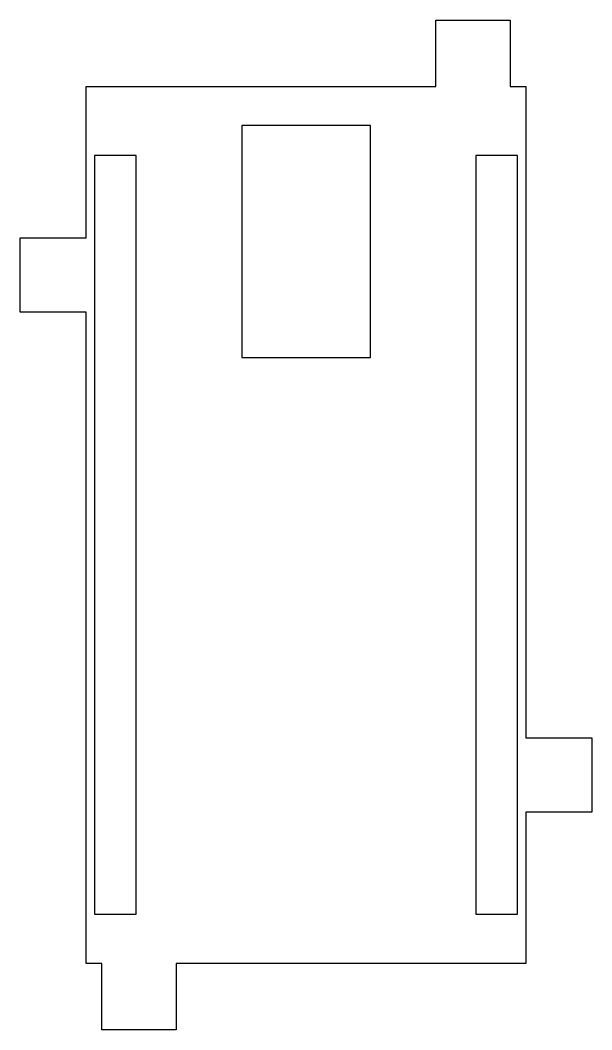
# Model space of a CAD drawing. Header units: millimetres. Extents: x -17.3 to 17.3, y -30.5 to 30.5.
import ezdxf

# ---------------------------------------------------------------- set-up
doc = ezdxf.new("R2010")
doc.units = ezdxf.units.MM
doc.layers.get('0').update_dxf_attribs({"linetype": 'CONTINUOUS'})

msp = doc.modelspace()

# ---------------------------------------------------------------- linework, layer by layer
for points in [[(12.35, 26.5), (13.285, 26.5), (13.285, -12.85), (17.285, -12.85), (17.285, -17.35), (13.285, -17.35), (13.285, -26.5), (-7.85, -26.5), (-7.85, -30.5), (-12.35, -30.5), (-12.35, -26.5), (-13.285, -26.5), (-13.285, 12.85), (-17.285, 12.85), (-17.285, 17.35), (-13.285, 17.35), (-13.285, 26.5), (7.85, 26.5), (7.85, 30.5), (12.35, 30.5)], [(-3.89, 10.13), (3.91, 10.13), (3.91, 24.13), (-3.89, 24.13)], [(-10.265, -23.52), (-10.265, 22.32), (-12.785, 22.32), (-12.785, -23.52)], [(12.785, 22.32), (10.265, 22.32), (10.265, -23.52), (12.785, -23.52)]]:
    msp.add_lwpolyline(points, close=True)

doc.saveas('drawing.dxf')
